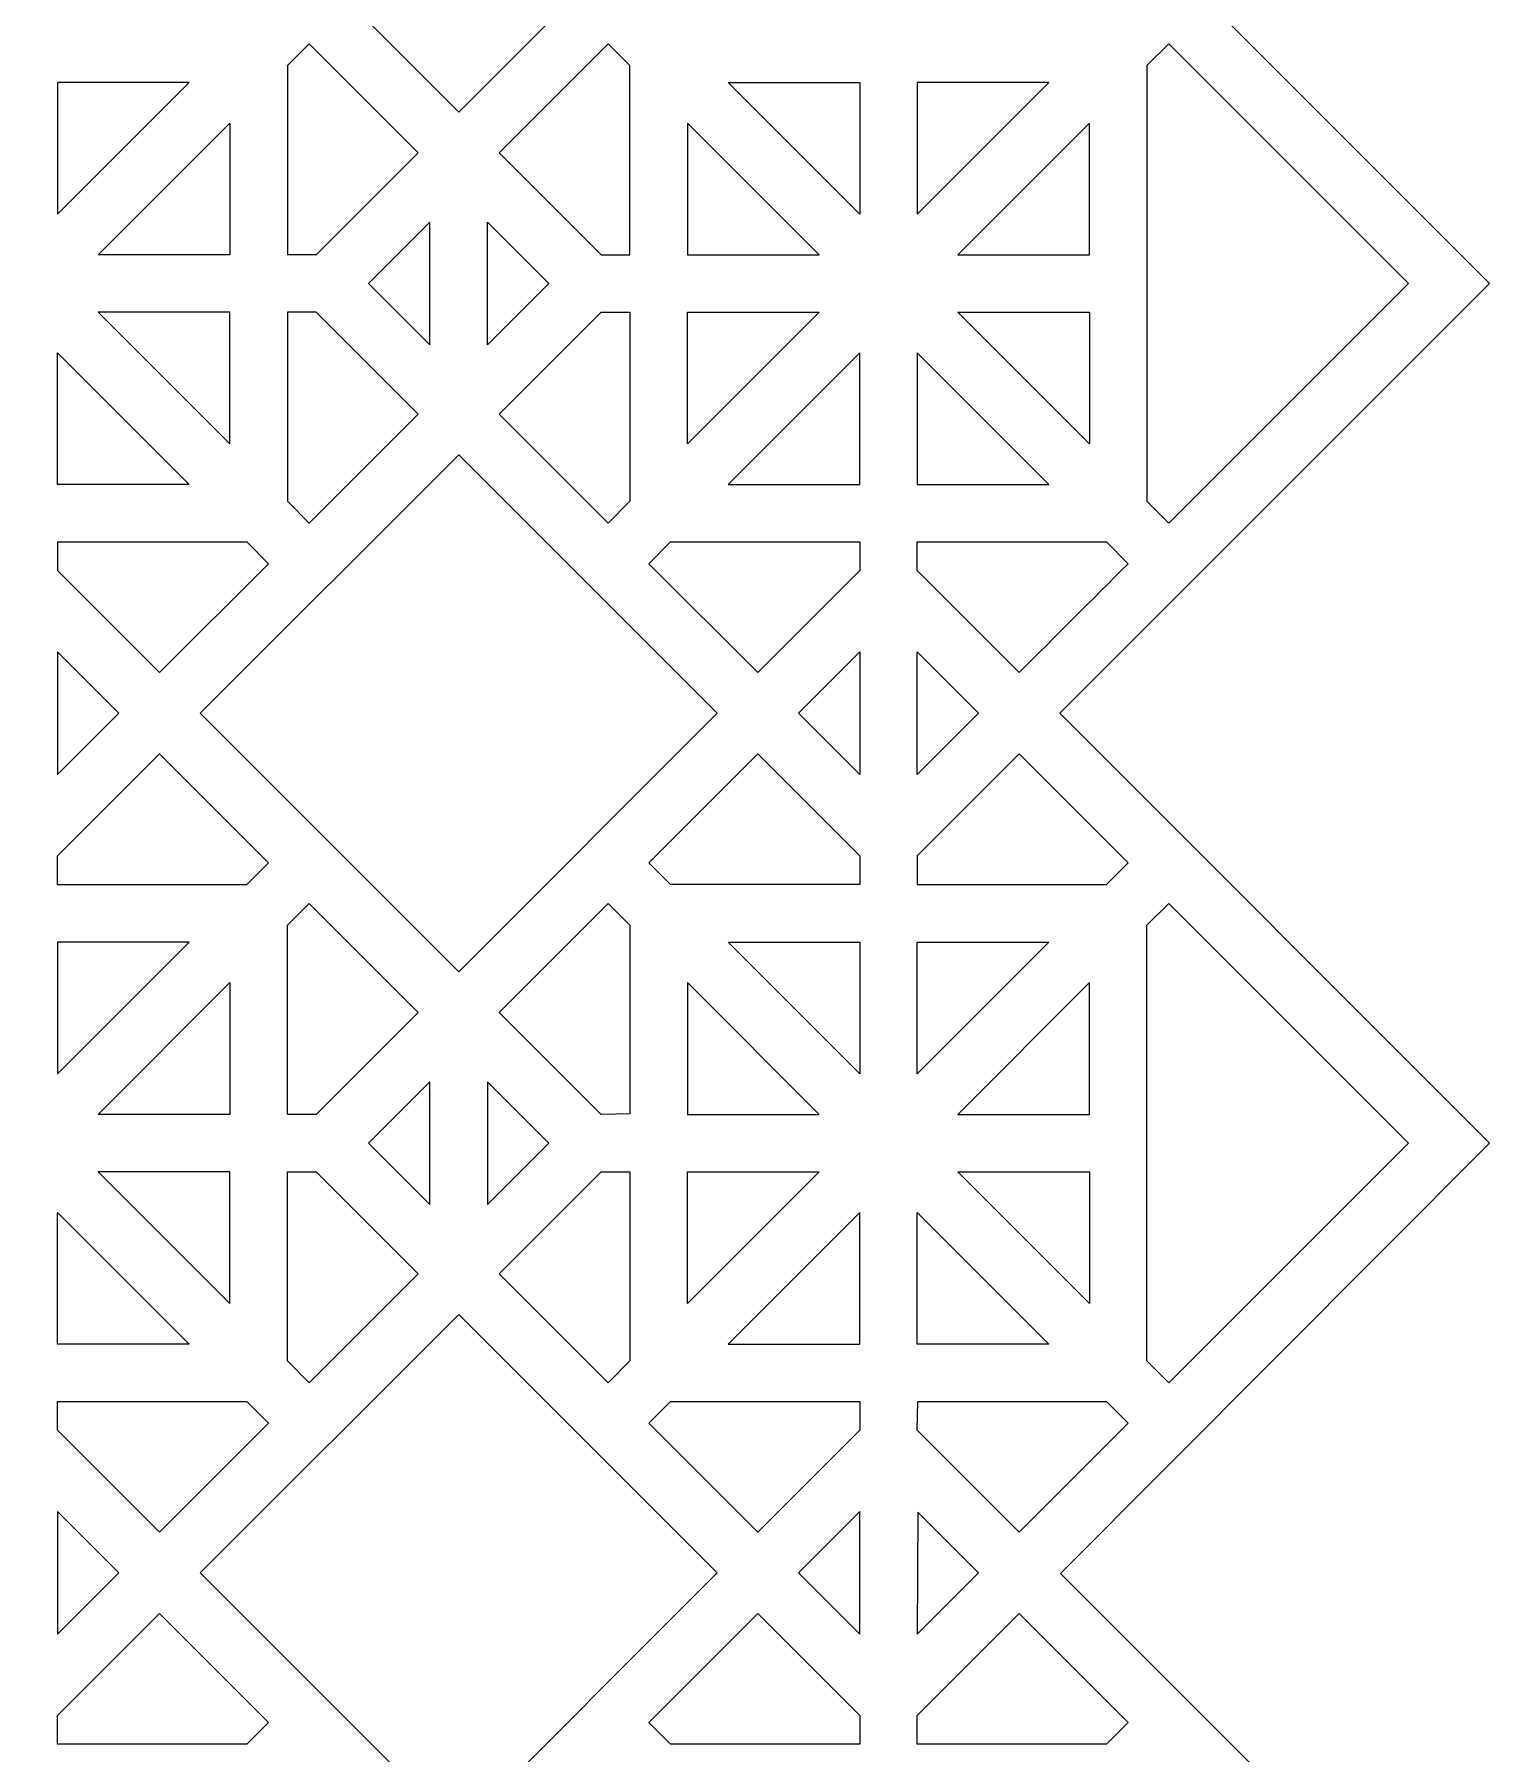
# Model space of a CAD drawing. Header units: centimetres. Extents: x -68 to 68, y -63 to 63.
# Drawn here: x 43.14 to 68.47, y -33.08 to -3.15 of the extents above; entities that cross this region are included whole.
import ezdxf

# ---------------------------------------------------------------- set-up
doc = ezdxf.new("R2010")
doc.units = ezdxf.units.CM
doc.header["$MEASUREMENT"] = 0
doc.layers.add('layer 1', color=7, linetype='Continuous')

msp = doc.modelspace()

# ---------------------------------------------------------------- linework, layer by layer
at = {"layer": 'layer 1', "color": 177, "lineweight": 9}
for points, knots in [([(58.00778, -62.84331), (58.00778, -62.84331), (68.47296, -52.37813), (68.47296, -52.37813), (68.47296, -52.37813), (68.47296, -52.37813), (60.99035, -44.89556), (60.99035, -44.89556), (60.99035, -44.89556), (60.99035, -44.89556), (68.47296, -37.41295), (68.47296, -37.41295), (68.47296, -37.41295), (68.47296, -37.41295), (61.00036, -29.94035), (61.00036, -29.94035), (61.00036, -29.94035), (61.00036, -29.94035), (68.47296, -22.44777), (68.47296, -22.44777), (68.47296, -22.44777), (68.47296, -22.44777), (60.99035, -14.96516), (60.99035, -14.96516), (60.99035, -14.96516), (60.99035, -14.96516), (68.47296, -7.48259), (68.47296, -7.48259), (68.47296, -7.48259), (68.47296, -7.48259), (60.99038, -0.00001), (60.99038, -0.00001), (60.99038, -0.00001), (60.99038, -0.00001), (68.47296, 7.48259), (68.47296, 7.48259), (68.47296, 7.48259), (68.47296, 7.48259), (60.99035, 14.96516), (60.99035, 14.96516), (60.99035, 14.96516), (60.99035, 14.96516), (68.47296, 22.44777), (68.47296, 22.44777), (68.47296, 22.44777), (68.47296, 22.44777), (61.00036, 29.92037), (61.00036, 29.92037), (61.00036, 29.92037), (61.00036, 29.92037), (60.99263, 29.9281), (60.99263, 29.9281), (60.99263, 29.9281), (60.99263, 29.9281), (60.99037, 29.93036), (60.99037, 29.93036), (60.99037, 29.93036), (60.99037, 29.93036), (68.47296, 37.41295), (68.47296, 37.41295), (68.47296, 37.41295), (68.47296, 37.41295), (60.99035, 44.89556), (60.99035, 44.89556), (60.99035, 44.89556), (60.99035, 44.89556), (68.47296, 52.37813), (68.47296, 52.37813), (68.47296, 52.37813), (68.47296, 52.37813), (58.00778, 62.84331), (58.00778, 62.84331), (58.00778, 62.84331), (58.00778, 62.84331), (50.52517, 55.3607), (50.52517, 55.3607), (50.52517, 55.3607), (50.52517, 55.3607), (43.0426, 62.84331), (43.0426, 62.84331), (43.0426, 62.84331), (43.0426, 62.84331), (35.56, 55.36071), (35.56, 55.36071), (35.56, 55.36071), (35.56, 55.36071), (28.07742, 62.84331), (28.07742, 62.84331), (28.07742, 62.84331), (28.07742, 62.84331), (20.59485, 55.3607), (20.59485, 55.3607), (20.59485, 55.3607), (20.59485, 55.3607), (13.11224, 62.84331), (13.11224, 62.84331), (13.11224, 62.84331), (13.11224, 62.84331), (2.64706, 52.37813), (2.64706, 52.37813), (2.64706, 52.37813), (2.64706, 52.37813), (10.12967, 44.89556), (10.12967, 44.89556), (10.12967, 44.89556), (10.12967, 44.89556), (2.64706, 37.41295), (2.64706, 37.41295), (2.64706, 37.41295), (2.64706, 37.41295), (10.12964, 29.93035), (10.12964, 29.93035), (10.12964, 29.93035), (10.12964, 29.93035), (2.64706, 22.44777), (2.64706, 22.44777), (2.64706, 22.44777), (2.64706, 22.44777), (10.12967, 14.96516), (10.12967, 14.96516), (10.12967, 14.96516), (10.12967, 14.96516), (2.64706, 7.48259), (2.64706, 7.48259), (2.64706, 7.48259), (2.64706, 7.48259), (10.12965, 0), (10.12965, 0), (10.12965, 0), (10.12965, 0), (2.64706, -7.48259), (2.64706, -7.48259), (2.64706, -7.48259), (2.64706, -7.48259), (10.12967, -14.96516), (10.12967, -14.96516), (10.12967, -14.96516), (10.12967, -14.96516), (2.64706, -22.44777), (2.64706, -22.44777), (2.64706, -22.44777), (2.64706, -22.44777), (10.12965, -29.93036), (10.12965, -29.93036), (10.12965, -29.93036), (10.12965, -29.93036), (2.64706, -37.41295), (2.64706, -37.41295), (2.64706, -37.41295), (2.64706, -37.41295), (10.12967, -44.89556), (10.12967, -44.89556), (10.12967, -44.89556), (10.12967, -44.89556), (2.64706, -52.37813), (2.64706, -52.37813), (2.64706, -52.37813), (2.64706, -52.37813), (13.11224, -62.84331), (13.11224, -62.84331), (13.11224, -62.84331), (13.11224, -62.84331), (20.59484, -55.36071), (20.59484, -55.36071), (20.59484, -55.36071), (20.59484, -55.36071), (28.07742, -62.84331), (28.07742, -62.84331), (28.07742, -62.84331), (28.07742, -62.84331), (35.56, -55.36071), (35.56, -55.36071), (35.56, -55.36071), (35.56, -55.36071), (43.0426, -62.84331), (43.0426, -62.84331), (43.0426, -62.84331), (43.0426, -62.84331), (50.52518, -55.36071), (50.52518, -55.36071), (50.52518, -55.36071), (50.52518, -55.36071), (58.00778, -62.84331), (58.00778, -62.84331)], [0, 0, 0, 0, 0.0212766, 0.0212766, 0.0212766, 0.0212766, 0.04255319, 0.04255319, 0.04255319, 0.04255319, 0.06382979, 0.06382979, 0.06382979, 0.06382979, 0.08510638, 0.08510638, 0.08510638, 0.08510638, 0.10638298, 0.10638298, 0.10638298, 0.10638298, 0.12765957, 0.12765957, 0.12765957, 0.12765957, 0.14893617, 0.14893617, 0.14893617, 0.14893617, 0.17021277, 0.17021277, 0.17021277, 0.17021277, 0.19148936, 0.19148936, 0.19148936, 0.19148936, 0.21276596, 0.21276596, 0.21276596, 0.21276596, 0.23404255, 0.23404255, 0.23404255, 0.23404255, 0.25531915, 0.25531915, 0.25531915, 0.25531915, 0.27659574, 0.27659574, 0.27659574, 0.27659574, 0.29787234, 0.29787234, 0.29787234, 0.29787234, 0.31914894, 0.31914894, 0.31914894, 0.31914894, 0.34042553, 0.34042553, 0.34042553, 0.34042553, 0.36170213, 0.36170213, 0.36170213, 0.36170213, 0.38297872, 0.38297872, 0.38297872, 0.38297872, 0.40425532, 0.40425532, 0.40425532, 0.40425532, 0.42553191, 0.42553191, 0.42553191, 0.42553191, 0.44680851, 0.44680851, 0.44680851, 0.44680851, 0.46808511, 0.46808511, 0.46808511, 0.46808511, 0.4893617, 0.4893617, 0.4893617, 0.4893617, 0.5106383, 0.5106383, 0.5106383, 0.5106383, 0.53191489, 0.53191489, 0.53191489, 0.53191489, 0.55319149, 0.55319149, 0.55319149, 0.55319149, 0.57446809, 0.57446809, 0.57446809, 0.57446809, 0.59574468, 0.59574468, 0.59574468, 0.59574468, 0.61702128, 0.61702128, 0.61702128, 0.61702128, 0.63829787, 0.63829787, 0.63829787, 0.63829787, 0.65957447, 0.65957447, 0.65957447, 0.65957447, 0.68085106, 0.68085106, 0.68085106, 0.68085106, 0.70212766, 0.70212766, 0.70212766, 0.70212766, 0.72340426, 0.72340426, 0.72340426, 0.72340426, 0.74468085, 0.74468085, 0.74468085, 0.74468085, 0.76595745, 0.76595745, 0.76595745, 0.76595745, 0.78723404, 0.78723404, 0.78723404, 0.78723404, 0.80851064, 0.80851064, 0.80851064, 0.80851064, 0.82978723, 0.82978723, 0.82978723, 0.82978723, 0.85106383, 0.85106383, 0.85106383, 0.85106383, 0.87234043, 0.87234043, 0.87234043, 0.87234043, 0.89361702, 0.89361702, 0.89361702, 0.89361702, 0.91489362, 0.91489362, 0.91489362, 0.91489362, 0.93617021, 0.93617021, 0.93617021, 0.93617021, 0.95744681, 0.95744681, 0.95744681, 0.95744681, 1, 1, 1, 1]), ([(50.52517, -4.50001), (50.52517, -4.50001), (55.02518, 0.00001), (55.02518, 0.00001), (55.02518, 0.00001), (55.02518, 0.00001), (50.52517, 4.50001), (50.52517, 4.50001), (50.52517, 4.50001), (50.52517, 4.50001), (46.02517, 0.00001), (46.02517, 0.00001), (46.02517, 0.00001), (46.02517, 0.00001), (50.52517, -4.50001), (50.52517, -4.50001)], [0, 0, 0, 0, 0.2, 0.2, 0.2, 0.2, 0.4, 0.4, 0.4, 0.4, 0.6, 0.6, 0.6, 0.6, 1, 1, 1, 1]), ([(48.0426, -6.98259), (48.0426, -6.98259), (48.04261, -6.98258), (48.04261, -6.98258), (48.04261, -6.98258), (48.04261, -6.98258), (49.81805, -5.20713), (49.81805, -5.20713), (49.81805, -5.20713), (49.81805, -5.20713), (47.92163, -3.31069), (47.92163, -3.31069), (47.92163, -3.31069), (47.92163, -3.31069), (47.5426, -3.6897), (47.5426, -3.6897), (47.5426, -3.6897), (47.5426, -3.6897), (47.5426, -6.98259), (47.5426, -6.98259)], [0, 0, 0, 0, 0.16666667, 0.16666667, 0.16666667, 0.16666667, 0.33333333, 0.33333333, 0.33333333, 0.33333333, 0.5, 0.5, 0.5, 0.5, 0.66666667, 0.66666667, 0.66666667, 0.66666667, 1, 1, 1, 1]), ([(53.50778, -6.98259), (53.50778, -6.98259), (53.00775, -6.98258), (53.00775, -6.98258), (53.00775, -6.98258), (53.00775, -6.98258), (51.2323, -5.20712), (51.2323, -5.20712), (51.2323, -5.20712), (51.2323, -5.20712), (53.12875, -3.31069), (53.12875, -3.31069), (53.12875, -3.31069), (53.12875, -3.31069), (53.50778, -3.6897), (53.50778, -3.6897), (53.50778, -3.6897), (53.50778, -3.6897), (53.50778, -6.98259), (53.50778, -6.98259)], [0, 0, 0, 0, 0.16666667, 0.16666667, 0.16666667, 0.16666667, 0.33333333, 0.33333333, 0.33333333, 0.33333333, 0.5, 0.5, 0.5, 0.5, 0.66666667, 0.66666667, 0.66666667, 0.66666667, 1, 1, 1, 1]), ([(62.50778, -3.68964), (62.50778, -3.68964), (62.88679, -3.31063), (62.88679, -3.31063), (62.88679, -3.31063), (62.88679, -3.31063), (67.05875, -7.48259), (67.05875, -7.48259), (67.05875, -7.48259), (67.05875, -7.48259), (62.88683, -11.65451), (62.88683, -11.65451), (62.88683, -11.65451), (62.88683, -11.65451), (62.50778, -11.27547), (62.50778, -11.27547), (62.50778, -11.27547), (62.50778, -11.27547), (62.50778, -3.68964), (62.50778, -3.68964)], [0, 0, 0, 0, 0.16666667, 0.16666667, 0.16666667, 0.16666667, 0.33333333, 0.33333333, 0.33333333, 0.33333333, 0.5, 0.5, 0.5, 0.5, 0.66666667, 0.66666667, 0.66666667, 0.66666667, 1, 1, 1, 1]), ([(45.8356, -3.98259), (45.8356, -3.98259), (43.54275, -6.27543), (43.54275, -6.27543), (43.54275, -6.27543), (43.54275, -6.27543), (43.54275, -3.98259), (43.54275, -3.98259), (43.54275, -3.98259), (43.54275, -3.98259), (45.8356, -3.98259), (45.8356, -3.98259)], [0, 0, 0, 0, 0.25, 0.25, 0.25, 0.25, 0.5, 0.5, 0.5, 0.5, 1, 1, 1, 1]), ([(55.21478, -3.98259), (55.21478, -3.98259), (57.50763, -6.27543), (57.50763, -6.27543), (57.50763, -6.27543), (57.50763, -6.27543), (57.50763, -3.98259), (57.50763, -3.98259), (57.50763, -3.98259), (57.50763, -3.98259), (55.21478, -3.98259), (55.21478, -3.98259)], [0, 0, 0, 0, 0.25, 0.25, 0.25, 0.25, 0.5, 0.5, 0.5, 0.5, 1, 1, 1, 1]), ([(58.50762, -6.27545), (58.50762, -6.27545), (58.50763, -3.98259), (58.50763, -3.98259), (58.50763, -3.98259), (58.50763, -3.98259), (60.8005, -3.98258), (60.8005, -3.98258), (60.8005, -3.98258), (60.8005, -3.98258), (58.50762, -6.27545), (58.50762, -6.27545)], [0, 0, 0, 0, 0.25, 0.25, 0.25, 0.25, 0.5, 0.5, 0.5, 0.5, 1, 1, 1, 1]), ([(44.24979, -6.98258), (44.24979, -6.98258), (46.5426, -6.98259), (46.5426, -6.98259), (46.5426, -6.98259), (46.5426, -6.98259), (46.54259, -4.68981), (46.54259, -4.68981), (46.54259, -4.68981), (46.54259, -4.68981), (44.24979, -6.98258), (44.24979, -6.98258)], [0, 0, 0, 0, 0.25, 0.25, 0.25, 0.25, 0.5, 0.5, 0.5, 0.5, 1, 1, 1, 1]), ([(56.80059, -6.98258), (56.80059, -6.98258), (54.50778, -6.98259), (54.50778, -6.98259), (54.50778, -6.98259), (54.50778, -6.98259), (54.50779, -4.68981), (54.50779, -4.68981), (54.50779, -4.68981), (54.50779, -4.68981), (56.80059, -6.98258), (56.80059, -6.98258)], [0, 0, 0, 0, 0.25, 0.25, 0.25, 0.25, 0.5, 0.5, 0.5, 0.5, 1, 1, 1, 1]), ([(59.21467, -6.98259), (59.21467, -6.98259), (61.50778, -4.68955), (61.50778, -4.68955), (61.50778, -4.68955), (61.50778, -4.68955), (61.50778, -6.98259), (61.50778, -6.98259), (61.50778, -6.98259), (61.50778, -6.98259), (59.21467, -6.98259), (59.21467, -6.98259)], [0, 0, 0, 0, 0.25, 0.25, 0.25, 0.25, 0.5, 0.5, 0.5, 0.5, 1, 1, 1, 1]), ([(50.02517, -8.55094), (50.02517, -8.55094), (48.95682, -7.48259), (48.95682, -7.48259), (48.95682, -7.48259), (48.95682, -7.48259), (50.02518, -6.41421), (50.02518, -6.41421)], [0, 0, 0, 0, 0.33333333, 0.33333333, 0.33333333, 0.33333333, 1, 1, 1, 1]), ([(50.02518, -8.55094), (50.02518, -8.55094), (50.02518, -6.41421), (50.02518, -6.41421), (50.02518, -6.41421), (50.02518, -6.41421), (50.02518, -6.4142), (50.02518, -6.4142)], [0, 0, 0, 0, 0.33333333, 0.33333333, 0.33333333, 0.33333333, 1, 1, 1, 1]), ([(51.02518, -8.55093), (51.02518, -8.55093), (52.09356, -7.48259), (52.09356, -7.48259), (52.09356, -7.48259), (52.09356, -7.48259), (51.02521, -6.41425), (51.02521, -6.41425), (51.02521, -6.41425), (51.02521, -6.41425), (51.02518, -8.55093), (51.02518, -8.55093)], [0, 0, 0, 0, 0.25, 0.25, 0.25, 0.25, 0.5, 0.5, 0.5, 0.5, 1, 1, 1, 1]), ([(48.04261, -6.98259), (48.04261, -6.98259), (48.0426, -6.98259), (48.0426, -6.98259), (48.0426, -6.98259), (48.0426, -6.98259), (47.5426, -6.98259), (47.5426, -6.98259), (47.5426, -6.98259), (47.5426, -6.98259), (47.54259, -6.98259), (47.54259, -6.98259)], [0, 0, 0, 0, 0.25, 0.25, 0.25, 0.25, 0.5, 0.5, 0.5, 0.5, 1, 1, 1, 1]), ([(46.5426, -10.2753), (46.5426, -10.2753), (44.24987, -7.98259), (44.24987, -7.98259), (44.24987, -7.98259), (44.24987, -7.98259), (46.5426, -7.98259), (46.5426, -7.98259), (46.5426, -7.98259), (46.5426, -7.98259), (46.5426, -10.2753), (46.5426, -10.2753)], [0, 0, 0, 0, 0.25, 0.25, 0.25, 0.25, 0.5, 0.5, 0.5, 0.5, 1, 1, 1, 1]), ([(47.92165, -11.65448), (47.92165, -11.65448), (47.5426, -11.27541), (47.5426, -11.27541), (47.5426, -11.27541), (47.5426, -11.27541), (47.5426, -7.98259), (47.5426, -7.98259), (47.5426, -7.98259), (47.5426, -7.98259), (47.5426, -7.98258), (47.5426, -7.98258), (47.5426, -7.98258), (47.5426, -7.98258), (48.0426, -7.98259), (48.0426, -7.98259), (48.0426, -7.98259), (48.0426, -7.98259), (49.81802, -9.75801), (49.81802, -9.75801), (49.81802, -9.75801), (49.81802, -9.75801), (47.92165, -11.65448), (47.92165, -11.65448)], [0, 0, 0, 0, 0.14285714, 0.14285714, 0.14285714, 0.14285714, 0.28571429, 0.28571429, 0.28571429, 0.28571429, 0.42857143, 0.42857143, 0.42857143, 0.42857143, 0.57142857, 0.57142857, 0.57142857, 0.57142857, 0.71428571, 0.71428571, 0.71428571, 0.71428571, 1, 1, 1, 1]), ([(53.50778, -7.98259), (53.50778, -7.98259), (53.00777, -7.98259), (53.00777, -7.98259), (53.00777, -7.98259), (53.00777, -7.98259), (51.23229, -9.75805), (51.23229, -9.75805), (51.23229, -9.75805), (51.23229, -9.75805), (53.12873, -11.65448), (53.12873, -11.65448), (53.12873, -11.65448), (53.12873, -11.65448), (53.50778, -11.27541), (53.50778, -11.27541), (53.50778, -11.27541), (53.50778, -11.27541), (53.50778, -7.98259), (53.50778, -7.98259)], [0, 0, 0, 0, 0.16666667, 0.16666667, 0.16666667, 0.16666667, 0.33333333, 0.33333333, 0.33333333, 0.33333333, 0.5, 0.5, 0.5, 0.5, 0.66666667, 0.66666667, 0.66666667, 0.66666667, 1, 1, 1, 1]), ([(54.50778, -10.2753), (54.50778, -10.2753), (56.80051, -7.98259), (56.80051, -7.98259), (56.80051, -7.98259), (56.80051, -7.98259), (54.50778, -7.98259), (54.50778, -7.98259), (54.50778, -7.98259), (54.50778, -7.98259), (54.50778, -10.2753), (54.50778, -10.2753)], [0, 0, 0, 0, 0.25, 0.25, 0.25, 0.25, 0.5, 0.5, 0.5, 0.5, 1, 1, 1, 1]), ([(61.50778, -10.27559), (61.50778, -10.27559), (61.50779, -7.98259), (61.50779, -7.98259), (61.50779, -7.98259), (61.50779, -7.98259), (59.21478, -7.98259), (59.21478, -7.98259), (59.21478, -7.98259), (59.21478, -7.98259), (61.50778, -10.27559), (61.50778, -10.27559)], [0, 0, 0, 0, 0.25, 0.25, 0.25, 0.25, 0.5, 0.5, 0.5, 0.5, 1, 1, 1, 1]), ([(43.54275, -10.98258), (43.54275, -10.98258), (45.83567, -10.98259), (45.83567, -10.98259), (45.83567, -10.98259), (45.83567, -10.98259), (43.54275, -8.68964), (43.54275, -8.68964), (43.54275, -8.68964), (43.54275, -8.68964), (43.54275, -10.98258), (43.54275, -10.98258)], [0, 0, 0, 0, 0.25, 0.25, 0.25, 0.25, 0.5, 0.5, 0.5, 0.5, 1, 1, 1, 1]), ([(57.50763, -10.98258), (57.50763, -10.98258), (55.21471, -10.98259), (55.21471, -10.98259), (55.21471, -10.98259), (55.21471, -10.98259), (57.50763, -8.68964), (57.50763, -8.68964), (57.50763, -8.68964), (57.50763, -8.68964), (57.50763, -10.98258), (57.50763, -10.98258)], [0, 0, 0, 0, 0.25, 0.25, 0.25, 0.25, 0.5, 0.5, 0.5, 0.5, 1, 1, 1, 1]), ([(60.80054, -10.98258), (60.80054, -10.98258), (58.50763, -10.9826), (58.50763, -10.9826), (58.50763, -10.9826), (58.50763, -10.9826), (58.50762, -8.68965), (58.50762, -8.68965), (58.50762, -8.68965), (58.50762, -8.68965), (60.80054, -10.98258), (60.80054, -10.98258)], [0, 0, 0, 0, 0.25, 0.25, 0.25, 0.25, 0.5, 0.5, 0.5, 0.5, 1, 1, 1, 1]), ([(55.02517, -14.96516), (55.02517, -14.96516), (50.5252, -19.46519), (50.5252, -19.46519), (50.5252, -19.46519), (50.5252, -19.46519), (50.52518, -19.46517), (50.52518, -19.46517), (50.52518, -19.46517), (50.52518, -19.46517), (46.02517, -14.96516), (46.02517, -14.96516), (46.02517, -14.96516), (46.02517, -14.96516), (46.02518, -14.96515), (46.02518, -14.96515), (46.02518, -14.96515), (46.02518, -14.96515), (50.52519, -10.46516), (50.52519, -10.46516)], [0, 0, 0, 0, 0.16666667, 0.16666667, 0.16666667, 0.16666667, 0.33333333, 0.33333333, 0.33333333, 0.33333333, 0.5, 0.5, 0.5, 0.5, 0.66666667, 0.66666667, 0.66666667, 0.66666667, 1, 1, 1, 1]), ([(55.02518, -14.96517), (55.02518, -14.96517), (55.02517, -14.96516), (55.02517, -14.96516), (55.02517, -14.96516), (55.02517, -14.96516), (50.52518, -10.46517), (50.52518, -10.46517)], [0, 0, 0, 0, 0.33333333, 0.33333333, 0.33333333, 0.33333333, 1, 1, 1, 1]), ([(43.54275, -11.98259), (43.54275, -11.98259), (43.55275, -11.98259), (43.55275, -11.98259), (43.55275, -11.98259), (43.55275, -11.98259), (46.83556, -11.98259), (46.83556, -11.98259), (46.83556, -11.98259), (46.83556, -11.98259), (47.21454, -12.36159), (47.21454, -12.36159), (47.21454, -12.36159), (47.21454, -12.36159), (45.31807, -14.25805), (45.31807, -14.25805), (45.31807, -14.25805), (45.31807, -14.25805), (45.31807, -14.25806), (45.31807, -14.25806), (45.31807, -14.25806), (45.31807, -14.25806), (45.31806, -14.25806), (45.31806, -14.25806)], [0, 0, 0, 0, 0.14285714, 0.14285714, 0.14285714, 0.14285714, 0.28571429, 0.28571429, 0.28571429, 0.28571429, 0.42857143, 0.42857143, 0.42857143, 0.42857143, 0.57142857, 0.57142857, 0.57142857, 0.57142857, 0.71428571, 0.71428571, 0.71428571, 0.71428571, 1, 1, 1, 1]), ([(43.54275, -11.9826), (43.54275, -11.9826), (43.54275, -12.48274), (43.54275, -12.48274), (43.54275, -12.48274), (43.54275, -12.48274), (45.31803, -14.25802), (45.31803, -14.25802), (45.31803, -14.25802), (45.31803, -14.25802), (45.31806, -14.25806), (45.31806, -14.25806), (45.31806, -14.25806), (45.31806, -14.25806), (45.31807, -14.25806), (45.31807, -14.25806)], [0, 0, 0, 0, 0.2, 0.2, 0.2, 0.2, 0.4, 0.4, 0.4, 0.4, 0.6, 0.6, 0.6, 0.6, 1, 1, 1, 1]), ([(57.50763, -12.48272), (57.50763, -12.48272), (57.50763, -11.98259), (57.50763, -11.98259), (57.50763, -11.98259), (57.50763, -11.98259), (54.21482, -11.98259), (54.21482, -11.98259), (54.21482, -11.98259), (54.21482, -11.98259), (53.83584, -12.36159), (53.83584, -12.36159), (53.83584, -12.36159), (53.83584, -12.36159), (55.73229, -14.25805), (55.73229, -14.25805), (55.73229, -14.25805), (55.73229, -14.25805), (55.7323, -14.25806), (55.7323, -14.25806), (55.7323, -14.25806), (55.7323, -14.25806), (57.50763, -12.48272), (57.50763, -12.48272)], [0, 0, 0, 0, 0.14285714, 0.14285714, 0.14285714, 0.14285714, 0.28571429, 0.28571429, 0.28571429, 0.28571429, 0.42857143, 0.42857143, 0.42857143, 0.42857143, 0.57142857, 0.57142857, 0.57142857, 0.57142857, 0.71428571, 0.71428571, 0.71428571, 0.71428571, 1, 1, 1, 1]), ([(62.17972, -12.36162), (62.17972, -12.36162), (61.80067, -11.98259), (61.80067, -11.98259), (61.80067, -11.98259), (61.80067, -11.98259), (58.50763, -11.98259), (58.50763, -11.98259), (58.50763, -11.98259), (58.50763, -11.98259), (58.50763, -12.48244), (58.50763, -12.48244), (58.50763, -12.48244), (58.50763, -12.48244), (60.28325, -14.25806), (60.28325, -14.25806), (60.28325, -14.25806), (60.91349, -13.62401), (61.54756, -12.99376), (62.17972, -12.36162)], [0, 0, 0, 0, 0.16666667, 0.16666667, 0.16666667, 0.16666667, 0.33333333, 0.33333333, 0.33333333, 0.33333333, 0.5, 0.5, 0.5, 0.5, 0.66666667, 0.66666667, 0.66666667, 0.66666667, 1, 1, 1, 1]), ([(43.54274, -13.89694), (43.54274, -13.89694), (44.61095, -14.96517), (44.61095, -14.96517), (44.61095, -14.96517), (44.61095, -14.96517), (43.54274, -16.03338), (43.54274, -16.03338), (43.54274, -16.03338), (43.54274, -16.03338), (43.54274, -13.89694), (43.54274, -13.89694)], [0, 0, 0, 0, 0.25, 0.25, 0.25, 0.25, 0.5, 0.5, 0.5, 0.5, 1, 1, 1, 1]), ([(57.50763, -13.89693), (57.50763, -13.89693), (56.43942, -14.96519), (56.43942, -14.96519), (56.43942, -14.96519), (56.43942, -14.96519), (57.50763, -16.0334), (57.50763, -16.0334), (57.50763, -16.0334), (57.50763, -16.0334), (57.50763, -13.89693), (57.50763, -13.89693)], [0, 0, 0, 0, 0.25, 0.25, 0.25, 0.25, 0.5, 0.5, 0.5, 0.5, 1, 1, 1, 1]), ([(59.57615, -14.96516), (59.57615, -14.96516), (58.50764, -13.89666), (58.50764, -13.89666), (58.50764, -13.89666), (58.50764, -13.89666), (58.50763, -16.03369), (58.50763, -16.03369), (58.50763, -16.03369), (58.50763, -16.03369), (59.57509, -14.96623), (59.57509, -14.96623), (59.57509, -14.96623), (59.57509, -14.96623), (59.57615, -14.96517), (59.57615, -14.96517), (59.57615, -14.96517), (59.57615, -14.96517), (59.57615, -14.96516), (59.57615, -14.96516)], [0, 0, 0, 0, 0.16666667, 0.16666667, 0.16666667, 0.16666667, 0.33333333, 0.33333333, 0.33333333, 0.33333333, 0.5, 0.5, 0.5, 0.5, 0.66666667, 0.66666667, 0.66666667, 0.66666667, 1, 1, 1, 1]), ([(43.54275, -17.94777), (43.54275, -17.94777), (43.55275, -17.94777), (43.55275, -17.94777), (43.55275, -17.94777), (43.55275, -17.94777), (46.83556, -17.94777), (46.83556, -17.94777), (46.83556, -17.94777), (46.83556, -17.94777), (47.21454, -17.56877), (47.21454, -17.56877), (47.21454, -17.56877), (47.21454, -17.56877), (45.31807, -15.67227), (45.31807, -15.67227), (45.31807, -15.67227), (45.31807, -15.67227), (43.54275, -17.44758), (43.54275, -17.44758), (43.54275, -17.44758), (43.54275, -17.44758), (43.54274, -17.44759), (43.54274, -17.44759)], [0, 0, 0, 0, 0.14285714, 0.14285714, 0.14285714, 0.14285714, 0.28571429, 0.28571429, 0.28571429, 0.28571429, 0.42857143, 0.42857143, 0.42857143, 0.42857143, 0.57142857, 0.57142857, 0.57142857, 0.57142857, 0.71428571, 0.71428571, 0.71428571, 0.71428571, 1, 1, 1, 1]), ([(57.50763, -17.44761), (57.50763, -17.44761), (57.50764, -17.94777), (57.50764, -17.94777), (57.50764, -17.94777), (57.50764, -17.94777), (57.50763, -17.94777), (57.50763, -17.94777), (57.50763, -17.94777), (57.50763, -17.94777), (54.21482, -17.94777), (54.21482, -17.94777), (54.21482, -17.94777), (54.21482, -17.94777), (53.83584, -17.56877), (53.83584, -17.56877), (53.83584, -17.56877), (53.83584, -17.56877), (55.73229, -15.67228), (55.73229, -15.67228)], [0, 0, 0, 0, 0.16666667, 0.16666667, 0.16666667, 0.16666667, 0.33333333, 0.33333333, 0.33333333, 0.33333333, 0.5, 0.5, 0.5, 0.5, 0.66666667, 0.66666667, 0.66666667, 0.66666667, 1, 1, 1, 1]), ([(60.28325, -15.67226), (60.28325, -15.67226), (62.17972, -17.56874), (62.17972, -17.56874), (62.17972, -17.56874), (62.17972, -17.56874), (61.80067, -17.94777), (61.80067, -17.94777), (61.80067, -17.94777), (61.80067, -17.94777), (58.50763, -17.94777), (58.50763, -17.94777), (58.50763, -17.94777), (58.50763, -17.94777), (58.50762, -17.44791), (58.50762, -17.44791), (58.50762, -17.44791), (58.50762, -17.44791), (60.28325, -15.67226), (60.28325, -15.67226)], [0, 0, 0, 0, 0.16666667, 0.16666667, 0.16666667, 0.16666667, 0.33333333, 0.33333333, 0.33333333, 0.33333333, 0.5, 0.5, 0.5, 0.5, 0.66666667, 0.66666667, 0.66666667, 0.66666667, 1, 1, 1, 1]), ([(47.5426, -21.94777), (47.5426, -21.94777), (48.04258, -21.94777), (48.04258, -21.94777), (48.04258, -21.94777), (48.04258, -21.94777), (49.81808, -20.17231), (49.81808, -20.17231), (49.81808, -20.17231), (49.81808, -20.17231), (49.81806, -20.17229), (49.81806, -20.17229), (49.81806, -20.17229), (49.81806, -20.17229), (47.92165, -18.27588), (47.92165, -18.27588), (47.92165, -18.27588), (47.92165, -18.27588), (47.5426, -18.65495), (47.5426, -18.65495), (47.5426, -18.65495), (47.5426, -18.65495), (47.5426, -21.94777), (47.5426, -21.94777)], [0, 0, 0, 0, 0.14285714, 0.14285714, 0.14285714, 0.14285714, 0.28571429, 0.28571429, 0.28571429, 0.28571429, 0.42857143, 0.42857143, 0.42857143, 0.42857143, 0.57142857, 0.57142857, 0.57142857, 0.57142857, 0.71428571, 0.71428571, 0.71428571, 0.71428571, 1, 1, 1, 1]), ([(53.00778, -21.94777), (53.00778, -21.94777), (53.50778, -21.94), (53.50778, -21.94), (53.50778, -21.94), (53.50778, -21.94), (53.50778, -18.65495), (53.50778, -18.65495), (53.50778, -18.65495), (53.50778, -18.65495), (53.12873, -18.27588), (53.12873, -18.27588), (53.12873, -18.27588), (53.12873, -18.27588), (51.23231, -20.1723), (51.23231, -20.1723), (51.23231, -20.1723), (51.23231, -20.1723), (53.00778, -21.94777), (53.00778, -21.94777)], [0, 0, 0, 0, 0.16666667, 0.16666667, 0.16666667, 0.16666667, 0.33333333, 0.33333333, 0.33333333, 0.33333333, 0.5, 0.5, 0.5, 0.5, 0.66666667, 0.66666667, 0.66666667, 0.66666667, 1, 1, 1, 1]), ([(62.50778, -26.24072), (62.50778, -26.24072), (62.88679, -26.61973), (62.88679, -26.61973), (62.88679, -26.61973), (62.88679, -26.61973), (67.05875, -22.44777), (67.05875, -22.44777), (67.05875, -22.44777), (67.05875, -22.44777), (62.88683, -18.27585), (62.88683, -18.27585), (62.88683, -18.27585), (62.88683, -18.27585), (62.50778, -18.65489), (62.50778, -18.65489), (62.50778, -18.65489), (62.50778, -18.65489), (62.50778, -26.24072), (62.50778, -26.24072)], [0, 0, 0, 0, 0.16666667, 0.16666667, 0.16666667, 0.16666667, 0.33333333, 0.33333333, 0.33333333, 0.33333333, 0.5, 0.5, 0.5, 0.5, 0.66666667, 0.66666667, 0.66666667, 0.66666667, 1, 1, 1, 1]), ([(43.54275, -18.94778), (43.54275, -18.94778), (45.83567, -18.94777), (45.83567, -18.94777), (45.83567, -18.94777), (45.83567, -18.94777), (43.54275, -21.24072), (43.54275, -21.24072), (43.54275, -21.24072), (43.54275, -21.24072), (43.54275, -18.94778), (43.54275, -18.94778)], [0, 0, 0, 0, 0.25, 0.25, 0.25, 0.25, 0.5, 0.5, 0.5, 0.5, 1, 1, 1, 1]), ([(57.50763, -18.94778), (57.50763, -18.94778), (55.21471, -18.94777), (55.21471, -18.94777), (55.21471, -18.94777), (55.21471, -18.94777), (57.50763, -21.24072), (57.50763, -21.24072), (57.50763, -21.24072), (57.50763, -21.24072), (57.50763, -18.94778), (57.50763, -18.94778)], [0, 0, 0, 0, 0.25, 0.25, 0.25, 0.25, 0.5, 0.5, 0.5, 0.5, 1, 1, 1, 1]), ([(60.80054, -18.94778), (60.80054, -18.94778), (58.50763, -18.94776), (58.50763, -18.94776), (58.50763, -18.94776), (58.50763, -18.94776), (58.50763, -18.94777), (58.50763, -18.94777), (58.50763, -18.94777), (58.50763, -18.94777), (58.50763, -20.09425), (58.50763, -20.09425), (58.50763, -20.09425), (58.50763, -20.09425), (58.50762, -20.09425), (58.50762, -20.09425), (58.50762, -20.09425), (58.50762, -20.09425), (58.50762, -21.24071), (58.50762, -21.24071), (58.50762, -21.24071), (58.50762, -21.24071), (60.80054, -18.94778), (60.80054, -18.94778)], [0, 0, 0, 0, 0.14285714, 0.14285714, 0.14285714, 0.14285714, 0.28571429, 0.28571429, 0.28571429, 0.28571429, 0.42857143, 0.42857143, 0.42857143, 0.42857143, 0.57142857, 0.57142857, 0.57142857, 0.57142857, 0.71428571, 0.71428571, 0.71428571, 0.71428571, 1, 1, 1, 1]), ([(46.5426, -19.65506), (46.5426, -19.65506), (44.24987, -21.94777), (44.24987, -21.94777), (44.24987, -21.94777), (44.24987, -21.94777), (46.5426, -21.94777), (46.5426, -21.94777), (46.5426, -21.94777), (46.5426, -21.94777), (46.5426, -19.65506), (46.5426, -19.65506)], [0, 0, 0, 0, 0.25, 0.25, 0.25, 0.25, 0.5, 0.5, 0.5, 0.5, 1, 1, 1, 1]), ([(54.50778, -19.65506), (54.50778, -19.65506), (56.80051, -21.94777), (56.80051, -21.94777), (56.80051, -21.94777), (56.80051, -21.94777), (54.50778, -21.94777), (54.50778, -21.94777), (54.50778, -21.94777), (54.50778, -21.94777), (54.50778, -19.65506), (54.50778, -19.65506)], [0, 0, 0, 0, 0.25, 0.25, 0.25, 0.25, 0.5, 0.5, 0.5, 0.5, 1, 1, 1, 1]), ([(61.50778, -19.65477), (61.50778, -19.65477), (61.50779, -21.94777), (61.50779, -21.94777), (61.50779, -21.94777), (61.50779, -21.94777), (59.21478, -21.94777), (59.21478, -21.94777), (59.21478, -21.94777), (59.21478, -21.94777), (61.50778, -19.65477), (61.50778, -19.65477)], [0, 0, 0, 0, 0.25, 0.25, 0.25, 0.25, 0.5, 0.5, 0.5, 0.5, 1, 1, 1, 1]), ([(50.02518, -23.51613), (50.02518, -23.51613), (48.95682, -22.44777), (48.95682, -22.44777), (48.95682, -22.44777), (48.95682, -22.44777), (50.02518, -21.37939), (50.02518, -21.37939), (50.02518, -21.37939), (50.02518, -21.37939), (50.02518, -23.51613), (50.02518, -23.51613)], [0, 0, 0, 0, 0.25, 0.25, 0.25, 0.25, 0.5, 0.5, 0.5, 0.5, 1, 1, 1, 1]), ([(51.02519, -21.3794), (51.02519, -21.3794), (52.09356, -22.44777), (52.09356, -22.44777), (52.09356, -22.44777), (52.09356, -22.44777), (51.02518, -23.51611), (51.02518, -23.51611), (51.02518, -23.51611), (51.02518, -23.51611), (51.02519, -21.3794), (51.02519, -21.3794)], [0, 0, 0, 0, 0.25, 0.25, 0.25, 0.25, 0.5, 0.5, 0.5, 0.5, 1, 1, 1, 1]), ([(44.24979, -22.94778), (44.24979, -22.94778), (46.5426, -22.94777), (46.5426, -22.94777), (46.5426, -22.94777), (46.5426, -22.94777), (46.54259, -25.24055), (46.54259, -25.24055), (46.54259, -25.24055), (46.54259, -25.24055), (44.24979, -22.94778), (44.24979, -22.94778)], [0, 0, 0, 0, 0.25, 0.25, 0.25, 0.25, 0.5, 0.5, 0.5, 0.5, 1, 1, 1, 1]), ([(48.04261, -22.94778), (48.04261, -22.94778), (47.5426, -22.94778), (47.5426, -22.94778), (47.5426, -22.94778), (47.5426, -22.94778), (47.5426, -26.24066), (47.5426, -26.24066), (47.5426, -26.24066), (47.5426, -26.24066), (47.92163, -26.61967), (47.92163, -26.61967), (47.92163, -26.61967), (47.92163, -26.61967), (49.81806, -24.72323), (49.81806, -24.72323), (49.81806, -24.72323), (49.81806, -24.72323), (48.04261, -22.94778), (48.04261, -22.94778)], [0, 0, 0, 0, 0.16666667, 0.16666667, 0.16666667, 0.16666667, 0.33333333, 0.33333333, 0.33333333, 0.33333333, 0.5, 0.5, 0.5, 0.5, 0.66666667, 0.66666667, 0.66666667, 0.66666667, 1, 1, 1, 1]), ([(53.00776, -22.94776), (53.00776, -22.94776), (51.23231, -24.72323), (51.23231, -24.72323), (51.23231, -24.72323), (51.23231, -24.72323), (53.12875, -26.61967), (53.12875, -26.61967), (53.12875, -26.61967), (53.12875, -26.61967), (53.50778, -26.24066), (53.50778, -26.24066), (53.50778, -26.24066), (53.50778, -26.24066), (53.50778, -22.94777), (53.50778, -22.94777), (53.50778, -22.94777), (53.50778, -22.94777), (53.00776, -22.94776), (53.00776, -22.94776)], [0, 0, 0, 0, 0.16666667, 0.16666667, 0.16666667, 0.16666667, 0.33333333, 0.33333333, 0.33333333, 0.33333333, 0.5, 0.5, 0.5, 0.5, 0.66666667, 0.66666667, 0.66666667, 0.66666667, 1, 1, 1, 1]), ([(56.80059, -22.94778), (56.80059, -22.94778), (54.50778, -22.94777), (54.50778, -22.94777), (54.50778, -22.94777), (54.50778, -22.94777), (54.50779, -25.24055), (54.50779, -25.24055), (54.50779, -25.24055), (54.50779, -25.24055), (56.80059, -22.94778), (56.80059, -22.94778)], [0, 0, 0, 0, 0.25, 0.25, 0.25, 0.25, 0.5, 0.5, 0.5, 0.5, 1, 1, 1, 1]), ([(59.21467, -22.94777), (59.21467, -22.94777), (61.50778, -25.24081), (61.50778, -25.24081), (61.50778, -25.24081), (61.50778, -25.24081), (61.50778, -22.94777), (61.50778, -22.94777), (61.50778, -22.94777), (61.50778, -22.94777), (59.21467, -22.94777), (59.21467, -22.94777)], [0, 0, 0, 0, 0.25, 0.25, 0.25, 0.25, 0.5, 0.5, 0.5, 0.5, 1, 1, 1, 1]), ([(45.8356, -25.94777), (45.8356, -25.94777), (43.54275, -23.65493), (43.54275, -23.65493), (43.54275, -23.65493), (43.54275, -23.65493), (43.54275, -25.94777), (43.54275, -25.94777), (43.54275, -25.94777), (43.54275, -25.94777), (45.8356, -25.94777), (45.8356, -25.94777)], [0, 0, 0, 0, 0.25, 0.25, 0.25, 0.25, 0.5, 0.5, 0.5, 0.5, 1, 1, 1, 1]), ([(55.21478, -25.94777), (55.21478, -25.94777), (57.50763, -23.65493), (57.50763, -23.65493), (57.50763, -23.65493), (57.50763, -23.65493), (57.50763, -25.94777), (57.50763, -25.94777), (57.50763, -25.94777), (57.50763, -25.94777), (55.21478, -25.94777), (55.21478, -25.94777)], [0, 0, 0, 0, 0.25, 0.25, 0.25, 0.25, 0.5, 0.5, 0.5, 0.5, 1, 1, 1, 1]), ([(58.50762, -23.65491), (58.50762, -23.65491), (58.50763, -25.94777), (58.50763, -25.94777), (58.50763, -25.94777), (58.50763, -25.94777), (60.8005, -25.94778), (60.8005, -25.94778), (60.8005, -25.94778), (60.8005, -25.94778), (58.50762, -23.65491), (58.50762, -23.65491)], [0, 0, 0, 0, 0.25, 0.25, 0.25, 0.25, 0.5, 0.5, 0.5, 0.5, 1, 1, 1, 1]), ([(50.52517, -25.43035), (50.52517, -25.43035), (55.02519, -29.93034), (55.02519, -29.93034), (55.02519, -29.93034), (55.02519, -29.93034), (55.02518, -29.93035), (55.02518, -29.93035), (55.02518, -29.93035), (55.02518, -29.93035), (50.52517, -34.43037), (50.52517, -34.43037), (50.52517, -34.43037), (50.52517, -34.43037), (46.02694, -29.92857), (46.02694, -29.92857), (46.02694, -29.92857), (46.02694, -29.92857), (50.52517, -25.43035), (50.52517, -25.43035)], [0, 0, 0, 0, 0.16666667, 0.16666667, 0.16666667, 0.16666667, 0.33333333, 0.33333333, 0.33333333, 0.33333333, 0.5, 0.5, 0.5, 0.5, 0.66666667, 0.66666667, 0.66666667, 0.66666667, 1, 1, 1, 1]), ([(45.31806, -29.22324), (45.31806, -29.22324), (47.21453, -27.32678), (47.21453, -27.32678), (47.21453, -27.32678), (47.21453, -27.32678), (46.83549, -26.94777), (46.83549, -26.94777), (46.83549, -26.94777), (46.83549, -26.94777), (43.54275, -26.94777), (43.54275, -26.94777), (43.54275, -26.94777), (43.54275, -26.94777), (43.54274, -27.44792), (43.54274, -27.44792), (43.54274, -27.44792), (43.54274, -27.44792), (45.31806, -29.22324), (45.31806, -29.22324)], [0, 0, 0, 0, 0.16666667, 0.16666667, 0.16666667, 0.16666667, 0.33333333, 0.33333333, 0.33333333, 0.33333333, 0.5, 0.5, 0.5, 0.5, 0.66666667, 0.66666667, 0.66666667, 0.66666667, 1, 1, 1, 1]), ([(57.50762, -27.4479), (57.50762, -27.4479), (57.50763, -26.94777), (57.50763, -26.94777), (57.50763, -26.94777), (57.50763, -26.94777), (54.21489, -26.94777), (54.21489, -26.94777), (54.21489, -26.94777), (54.21489, -26.94777), (53.83585, -27.32678), (53.83585, -27.32678), (53.83585, -27.32678), (53.83585, -27.32678), (55.7323, -29.22323), (55.7323, -29.22323), (55.7323, -29.22323), (55.7323, -29.22323), (57.50762, -27.4479), (57.50762, -27.4479)], [0, 0, 0, 0, 0.16666667, 0.16666667, 0.16666667, 0.16666667, 0.33333333, 0.33333333, 0.33333333, 0.33333333, 0.5, 0.5, 0.5, 0.5, 0.66666667, 0.66666667, 0.66666667, 0.66666667, 1, 1, 1, 1]), ([(58.50764, -27.44763), (58.50764, -27.44763), (60.28326, -29.22325), (60.28326, -29.22325), (60.28326, -29.22325), (60.28326, -29.22325), (62.17968, -27.32684), (62.17968, -27.32684), (62.17968, -27.32684), (62.17968, -27.32684), (61.80061, -26.94777), (61.80061, -26.94777), (61.80061, -26.94777), (61.80061, -26.94777), (58.51763, -26.94777), (58.51763, -26.94777), (58.51763, -26.94777), (58.51763, -26.94777), (58.50764, -27.44763), (58.50764, -27.44763)], [0, 0, 0, 0, 0.16666667, 0.16666667, 0.16666667, 0.16666667, 0.33333333, 0.33333333, 0.33333333, 0.33333333, 0.5, 0.5, 0.5, 0.5, 0.66666667, 0.66666667, 0.66666667, 0.66666667, 1, 1, 1, 1]), ([(43.54275, -28.86214), (43.54275, -28.86214), (44.61096, -29.93035), (44.61096, -29.93035), (44.61096, -29.93035), (44.61096, -29.93035), (43.54275, -30.99856), (43.54275, -30.99856), (43.54275, -30.99856), (43.54275, -30.99856), (43.54275, -28.86214), (43.54275, -28.86214)], [0, 0, 0, 0, 0.25, 0.25, 0.25, 0.25, 0.5, 0.5, 0.5, 0.5, 1, 1, 1, 1]), ([(56.43941, -29.93036), (56.43941, -29.93036), (57.50763, -28.86211), (57.50763, -28.86211), (57.50763, -28.86211), (57.50763, -28.86211), (57.50763, -30.99858), (57.50763, -30.99858), (57.50763, -30.99858), (57.50763, -30.99858), (56.43941, -29.93036), (56.43941, -29.93036)], [0, 0, 0, 0, 0.25, 0.25, 0.25, 0.25, 0.5, 0.5, 0.5, 0.5, 1, 1, 1, 1]), ([(58.51758, -28.87178), (58.51758, -28.87178), (59.57614, -29.93035), (59.57614, -29.93035), (59.57614, -29.93035), (59.57614, -29.93035), (58.50763, -30.99886), (58.50763, -30.99886), (58.50763, -30.99886), (58.50763, -30.99886), (58.51758, -28.87178), (58.51758, -28.87178)], [0, 0, 0, 0, 0.25, 0.25, 0.25, 0.25, 0.5, 0.5, 0.5, 0.5, 1, 1, 1, 1]), ([(43.54274, -32.41279), (43.54274, -32.41279), (43.54275, -32.91295), (43.54275, -32.91295), (43.54275, -32.91295), (43.54275, -32.91295), (46.83549, -32.91295), (46.83549, -32.91295), (46.83549, -32.91295), (46.83549, -32.91295), (47.21453, -32.53394), (47.21453, -32.53394), (47.21453, -32.53394), (47.21453, -32.53394), (45.31808, -30.63747), (45.31808, -30.63747), (45.31808, -30.63747), (45.31808, -30.63747), (43.54274, -32.41279), (43.54274, -32.41279)], [0, 0, 0, 0, 0.16666667, 0.16666667, 0.16666667, 0.16666667, 0.33333333, 0.33333333, 0.33333333, 0.33333333, 0.5, 0.5, 0.5, 0.5, 0.66666667, 0.66666667, 0.66666667, 0.66666667, 1, 1, 1, 1]), ([(57.50763, -32.91295), (57.50763, -32.91295), (57.50763, -32.4128), (57.50763, -32.4128), (57.50763, -32.4128), (57.50763, -32.4128), (55.73228, -30.63746), (55.73228, -30.63746), (55.73228, -30.63746), (55.73228, -30.63746), (53.83585, -32.53394), (53.83585, -32.53394), (53.83585, -32.53394), (53.83585, -32.53394), (54.21489, -32.91295), (54.21489, -32.91295), (54.21489, -32.91295), (54.21489, -32.91295), (57.50763, -32.91295), (57.50763, -32.91295)], [0, 0, 0, 0, 0.16666667, 0.16666667, 0.16666667, 0.16666667, 0.33333333, 0.33333333, 0.33333333, 0.33333333, 0.5, 0.5, 0.5, 0.5, 0.66666667, 0.66666667, 0.66666667, 0.66666667, 1, 1, 1, 1]), ([(60.28326, -30.63746), (60.28326, -30.63746), (58.50762, -32.41309), (58.50762, -32.41309), (58.50762, -32.41309), (58.50762, -32.41309), (58.50762, -32.91295), (58.50762, -32.91295), (58.50762, -32.91295), (58.50762, -32.91295), (58.50763, -32.91295), (58.50763, -32.91295), (58.50763, -32.91295), (58.50763, -32.91295), (61.80061, -32.91295), (61.80061, -32.91295), (61.80061, -32.91295), (61.80061, -32.91295), (62.17968, -32.53388), (62.17968, -32.53388), (62.17968, -32.53388), (62.17968, -32.53388), (60.28326, -30.63746), (60.28326, -30.63746)], [0, 0, 0, 0, 0.14285714, 0.14285714, 0.14285714, 0.14285714, 0.28571429, 0.28571429, 0.28571429, 0.28571429, 0.42857143, 0.42857143, 0.42857143, 0.42857143, 0.57142857, 0.57142857, 0.57142857, 0.57142857, 0.71428571, 0.71428571, 0.71428571, 0.71428571, 1, 1, 1, 1])]:
    msp.add_open_spline(points, degree=3, knots=knots, dxfattribs=at)
for points in [[(57.50762, -17.44761), (57.50762, -17.44761), (55.73231, -15.6723), (55.73231, -15.6723)], [(43.54275, -17.94776), (43.54275, -17.94776), (43.54275, -17.44758), (43.54275, -17.44758)]]:
    msp.add_open_spline(points, degree=3, dxfattribs=at)

doc.saveas('drawing.dxf')
